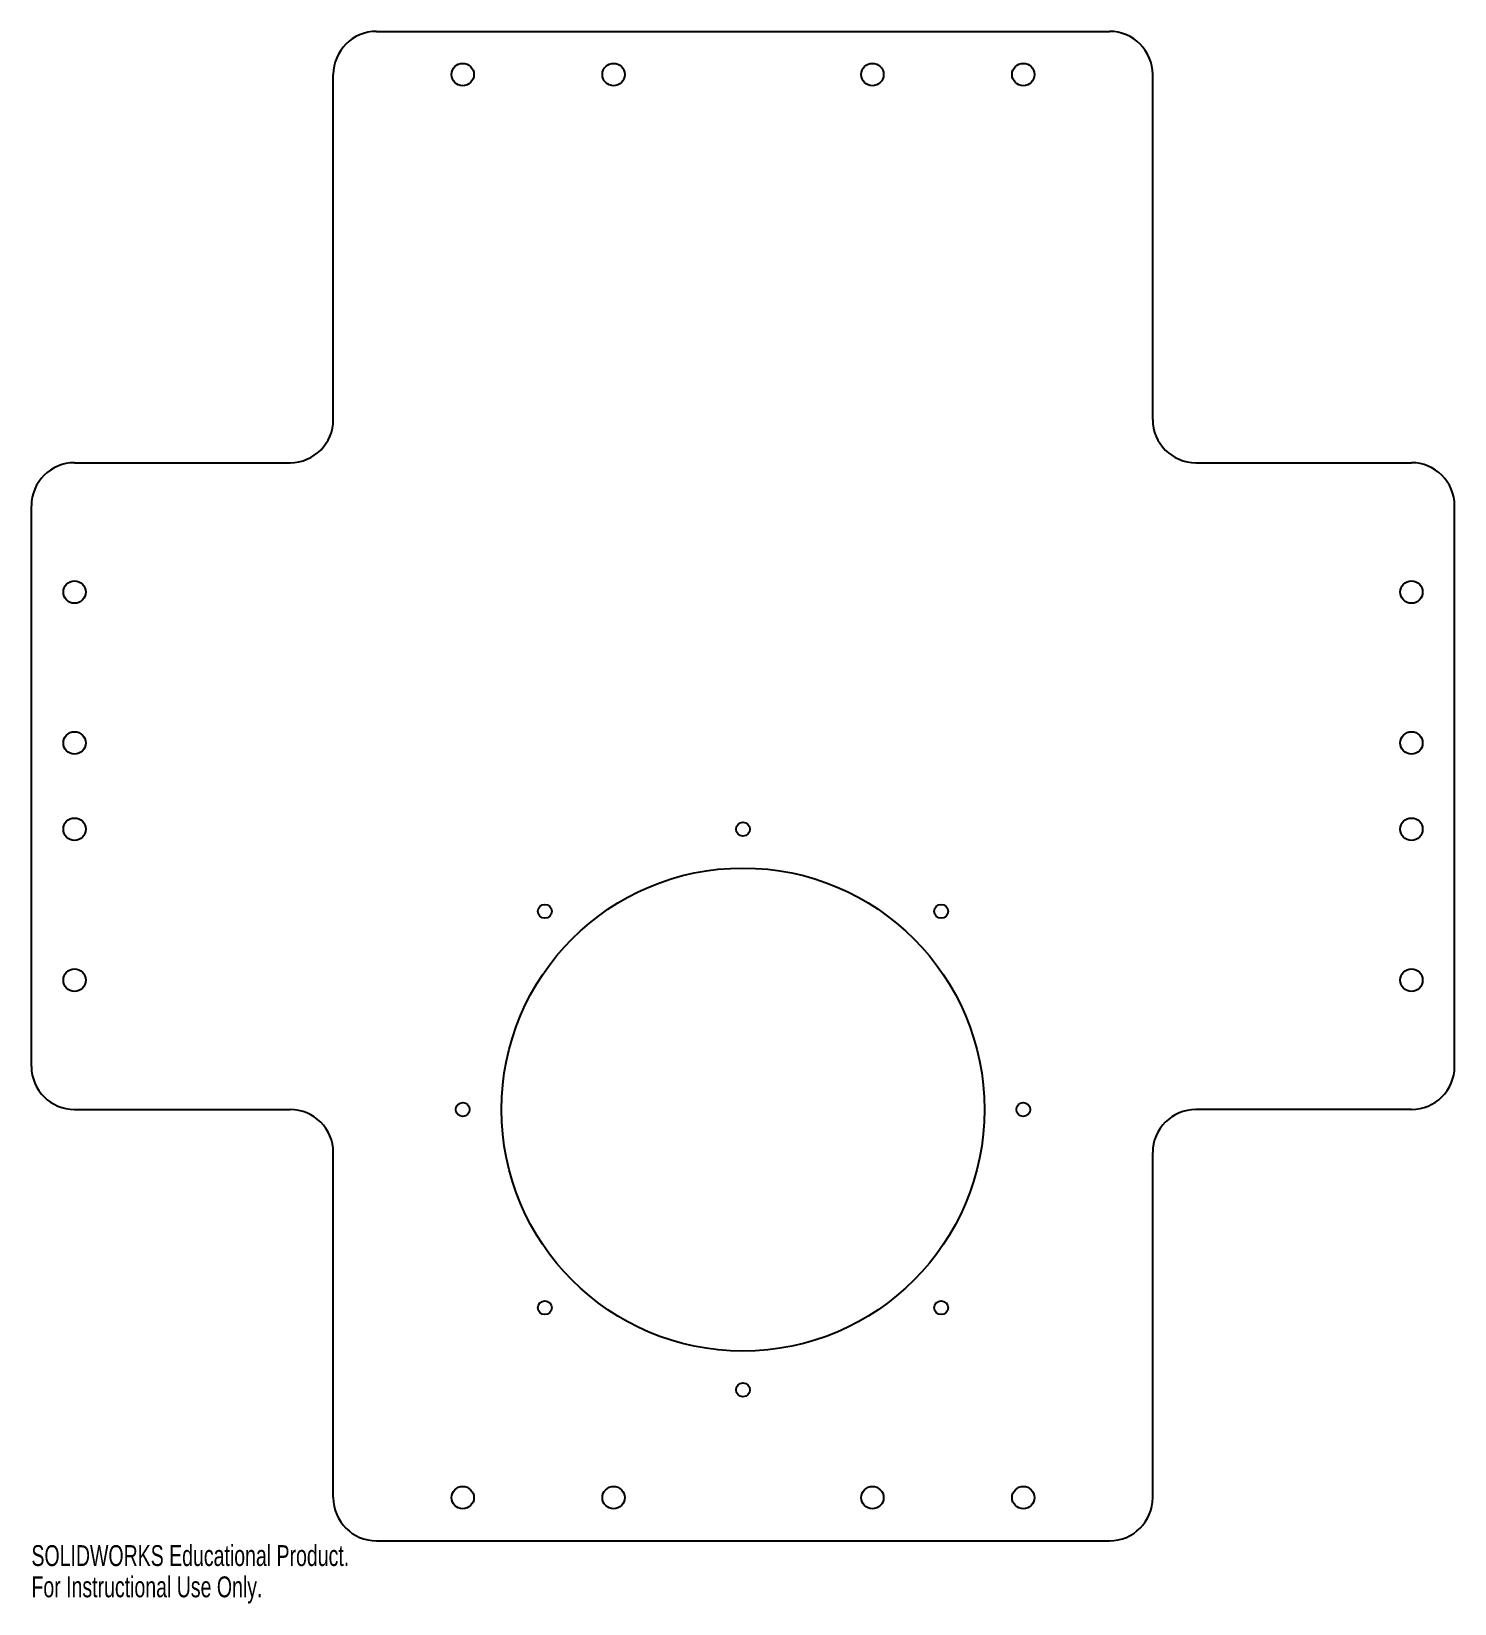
# Model space of a CAD drawing. Header units: millimetres. Extents: x 0 to 330, y -15 to 350.
import ezdxf

# ---------------------------------------------------------------- set-up
doc = ezdxf.new("R2010")
doc.units = ezdxf.units.MM
doc.styles.add('SLDTEXTSTYLE0', font='TXT', dxfattribs={"width": 0.7})

msp = doc.modelspace()

# ---------------------------------------------------------------- linework, layer by layer
at = {"color": 7, "linetype": 'Continuous', "lineweight": 25}
for p, q in [((80, 350), (250, 350)), ((70, 260), (70, 340)), ((260, 260), (260, 340)), ((10, 250), (60, 250)), ((270, 250), (320, 250)), ((0, 110), (0, 240)), ((330, 110), (330, 240)), ((10, 100), (60, 100)), ((320, 100), (270, 100)), ((70, 10), (70, 90)), ((260, 10), (260, 90)), ((80, 0), (250, 0))]:
    msp.add_line(p, q, dxfattribs=at)
for centre, radius in [((100, 340), 2.6), ((135, 340), 2.6), ((195, 340), 2.6), ((230, 340), 2.6), ((10, 220), 2.6), ((320, 220), 2.6), ((10, 185), 2.6), ((320, 185), 2.6), ((10, 165), 2.6), ((165, 165), 1.6), ((320, 165), 2.6), ((165, 100), 56), ((119.04, 145.96), 1.6), ((210.96, 145.96), 1.6), ((10, 130), 2.6), ((320, 130), 2.6), ((100, 100), 1.6), ((230, 100), 1.6), ((119.04, 54.04), 1.6), ((210.96, 54.04), 1.6), ((165, 35), 1.6), ((100, 10), 2.6), ((135, 10), 2.6), ((195, 10), 2.6), ((230, 10), 2.6)]:
    msp.add_circle(centre, radius, dxfattribs=at)
for centre, start, end in [((80, 340), 90, 180), ((250, 340), 0, 90), ((60, 260), 270, 0), ((270, 260), 180, 270), ((10, 240), 90, 180), ((320, 240), 0, 90), ((10, 110), 180, 270), ((320, 110), 270, 0), ((60, 90), 0, 90), ((270, 90), 90, 180), ((80, 10), 180, 270), ((250, 10), 270, 0)]:
    msp.add_arc(centre, 10, start, end, dxfattribs=at)

# ---------------------------------------------------------------- texts
at = {"color": 7, "linetype": 'Continuous', "char_height": 4.8336, "attachment_point": 1, "style": 'SLDTEXTSTYLE0'}
for s, insert in [('SOLIDWORKS Educational Product.', (0, -1.02)), ('For Instructional Use Only.', (0, -8.27))]:
    msp.add_mtext(s, dxfattribs=dict(at, insert=insert))

doc.saveas('drawing.dxf')
